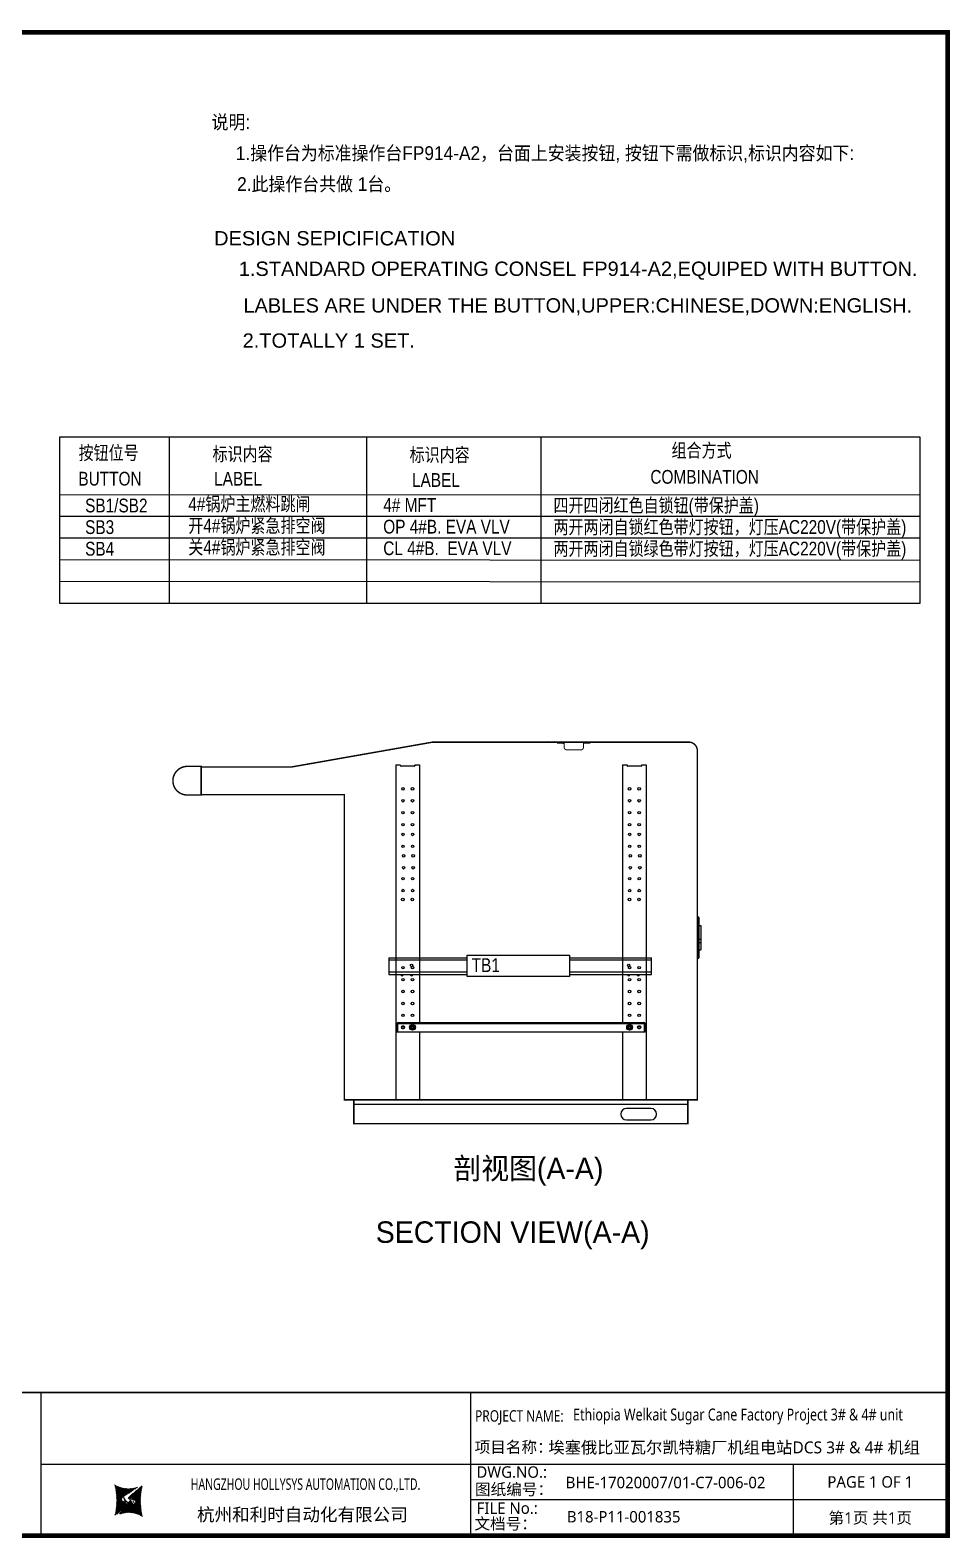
# Model space of a CAD drawing. Extents: x -29235853 to 12372, y -15815523 to 7212.
# Drawn here: x 785 to 2712, y 116 to 3277 of the extents above; entities that cross this region are included whole.
import ezdxf
from ezdxf.enums import TextEntityAlignment as Align
from ezdxf.lldxf.tags import DXFTag

# ---------------------------------------------------------------- set-up
doc = ezdxf.new("R2010")
doc.units = 0
doc.header["$LTSCALE"] = 10
doc.header["$MEASUREMENT"] = 0
doc.layers.get('0').update_dxf_attribs({"linetype": 'CONTINUOUS'})
for name, color, linetype in [('t', 1, 'CONTINUOUS'), ('操作台', 7, 'CONTINUOUS'), ('标准图框及表格', 7, 'CONTINUOUS')]:
    doc.layers.add(name, color=color, linetype=linetype)
doc.styles.add('HZ', font='arial.ttf')
doc.styles.get("Standard").update_dxf_attribs({"font": '', "width": 0.65})
doc.styles.add('微软雅黑', font='')
doc.styles.get('Standard').set_extended_font_data('SimSun')
doc.styles.get('微软雅黑').set_extended_font_data('Microsoft YaHei')
tags = doc.linetypes.add('CENTER', pattern=[0.6, 0.375, -0.075, 0.075, -0.075]).pattern_tags.tags
tags[10:11] = [DXFTag(74, 4), DXFTag(75, 0), DXFTag(340, '0'), DXFTag(46, 1.0), DXFTag(50, 0.0), DXFTag(44, 0.0), DXFTag(45, 0.0)]
tags[8:9] = [DXFTag(74, 4), DXFTag(75, 0), DXFTag(340, '0'), DXFTag(46, 1.0), DXFTag(50, 0.0), DXFTag(44, 0.0), DXFTag(45, 0.0)]
tags[6:7] = [DXFTag(74, 4), DXFTag(75, 0), DXFTag(340, '0'), DXFTag(46, 1.0), DXFTag(50, 0.0), DXFTag(44, 0.0), DXFTag(45, 0.0)]
tags[4:5] = [DXFTag(74, 4), DXFTag(75, 0), DXFTag(340, '0'), DXFTag(46, 1.0), DXFTag(50, 0.0), DXFTag(44, 0.0), DXFTag(45, 0.0)]
pattern_1 = [(45, (0, 0), (-0.736262898216564, 0.7362628982165641), [])]

# ---------------------------------------------------------------- blocks, each defined once
blk = doc.blocks.new('图框-中英文.180408')
at = {"layer": '标准图框及表格'}
h = blk.add_hatch(dxfattribs=at)
h.set_pattern_fill('ANSI31', color=5, scale=8.329863809039892, style=0)
h.set_pattern_definition(pattern_1)
edge = h.paths.add_edge_path()
edge.add_arc((2399.257256036391, -2998.153851416566), 55.18534773488954, 238.1092081981581, 291.6531626184834)
edge.add_line((2419.619937407027, -3049.445018414634), (2388.525499730735, -3070.242821799802))
edge.add_arc((2238.907377712399, -3078.328790578547), 135.3602868968974, 346.3915348661821, 374.2500326978034)
edge.add_line((2370.467593623529, -3110.177132109857), (2397.50623789792, -3087.85242802291))
edge.add_line((2391.339199201146, -3080.281448750429), (2396.143986595598, -3080.898839897796))
edge.add_spline(control_points=[(2397.470018868538, -3087.887634953957), (2398.35948137939, -3087.023080631327), (2399.970992452319, -3085.456697735681), (2399.869182150054, -3081.252294174519), (2397.426500162081, -3081.012803431273), (2396.121921064187, -3080.884897048199)], knot_values=[0, 0, 0, 0, 6.844331067525468, 12.40042740766005, 18.76924275352248, 18.76924275352248, 18.76924275352248, 18.76924275352248], weights=[1, 1, 1, 1, 1, 1], degree=3, periodic=0)
edge.add_spline(control_points=[(2388.515363058686, -3070.265433304907), (2387.789374929038, -3070.86905758363), (2386.478198365832, -3071.959237952229), (2385.544096281083, -3073.38263759949), (2385.127199159644, -3074.017912079413)], knot_values=[0, 0, 0, 0, 5.253673658024614, 9.488438564008057, 9.488438564008057, 9.488438564008057, 9.488438564008057], weights=[1, 1, 1, 1, 1], degree=3, periodic=0)
edge.add_spline(control_points=[(2386.272665588534, -3072.281716856574), (2385.721471206634, -3072.905523096015), (2384.632427465753, -3074.386714445929), (2384.912828655535, -3077.72895088909), (2387.858851342782, -3079.895552619193), (2390.185443934519, -3080.145534927004), (2391.314573401905, -3080.266855002868)], knot_values=[10.66597461496156, 10.66597461496156, 10.66597461496156, 10.66597461496156, 18.97770399508879, 28.89455822145742, 41.119553648298, 52.64692538081317, 52.64692538081317, 52.64692538081317, 52.64692538081317], weights=[1, 1, 1, 1, 1, 1, 1], degree=3, periodic=0)
h = blk.add_hatch(dxfattribs=at)
h.set_pattern_fill('ANSI31', color=3, scale=8.329863809039892, style=0)
h.set_pattern_definition(pattern_1)
edge = h.paths.add_edge_path()
edge.add_line((2402.469732125144, -3075.776359090531), (2407.706041465404, -3076.440586092609))
edge.add_spline(control_points=[(2401.044493204623, -3068.769946203269), (2400.155030693568, -3069.634500525768), (2398.543519620813, -3071.200883421574), (2398.645329922932, -3075.40528698259), (2401.088011911052, -3075.644777725895), (2402.392591008975, -3075.772684108895)], knot_values=[0, 0, 0, 0, 6.844331067526932, 12.40042740766158, 18.76924275352342, 18.76924275352342, 18.76924275352342, 18.76924275352342], weights=[1, 1, 1, 1, 1, 1], degree=3, periodic=0)
edge.add_line((2428.046918449632, -3046.480449047325), (2401.008274175249, -3068.805153134272))
edge.add_spline(control_points=[(2412.625169549749, -3083.918607966574), (2413.015644598316, -3083.422785431954), (2413.86377905187, -3082.052674005965), (2413.601683417044, -3078.928630268005), (2410.655660730175, -3076.762028538062), (2408.329068138031, -3076.512046230251), (2407.199938671052, -3076.390726154226)], knot_values=[12.65408913243743, 12.65408913243743, 12.65408913243743, 12.65408913243743, 18.97770399508879, 28.89455822145742, 41.119553648298, 52.64692538081317, 52.64692538081317, 52.64692538081317, 52.64692538081317], weights=[1, 1, 1, 1, 1, 1, 1], degree=3, periodic=0)
edge.add_line((2411.626283690712, -3084.975693399283), (2412.781242849298, -3083.732051979769))
edge.add_line((2410.021343801694, -3086.399138189481), (2411.626283690712, -3084.975693399414))
edge.add_line((2378.894574665755, -3107.212562742519), (2409.989012342048, -3086.414759357351))
edge.add_arc((2399.257256036391, -3158.503729740543), 55.18534773488965, 58.10920819815809, 111.6531626184834)
edge.add_arc((2559.607134360383, -3078.328790578547), 135.360286896897, 166.3915348661823, 194.2500326978024)
at = {"color": 7}
for p, q in [((2215.642035047145, -2851.581424744189), (2215.642035047145, -3151.581424744189)), ((3115.642035047145, -2851.581424744189), (3115.642035047145, -3151.581424744189)), ((2215.642035047145, -3001.581424744189), (3115.642035047145, -3001.581424744189)), ((3115.642035047145, -3001.581424744189), (4115.642035047145, -3001.581424744189)), ((3791.785572043125, -3001.581424744189), (3791.785572043125, -3151.581424744189)), ((4115.642035047145, -3076.581424744189), (3115.642035047145, -3076.581424744189))]:
    blk.add_line(p, q, dxfattribs=at)
at = {"color": 7, "const_width": 3}
blk.add_lwpolyline([(4115.642035047145, -2851.581424744189), (0, -2851.581424744189)], dxfattribs=at)
at = {"layer": 't', "color": 7, "const_width": 9.61519705431492}
blk.add_lwpolyline([(4115.642035047145, -3151.581424744189), (4115.642035047145, 0), (0, 0), (0, -3151.581424744189)], close=True, dxfattribs=at)
at = {"color": 7, "linetype": 'CENTER', "style": '微软雅黑'}
for s, height, p in [('项目名称：', 24, (3124.400708290763, -2978.08435632446)), ('图纸编号：', 24, (3125.2212882557, -3066.664538382978)), ('杭州和利时自动化有限公司', 27, (2542.549152440595, -3121.114498389041)), ('文档号：', 24, (3124.032392707933, -3138.728717091954))]:
    blk.add_text(s, height=height, dxfattribs=at).set_placement(p)
at = {"color": 7, "style": '微软雅黑', "flags": 8}
for tag, p, height in [('DWG.NAME:', (1381.636459220965, -2910.37952511241), 25), ('DWG.NO.:', (3128.186172261583, -3030.402470643486), 24), ('图纸编号', (3315.362718925957, -3052.404678158069), 24), ('FILENO.:', (3128.672545599984, -3106.104124450346), 24), ('文档号', (3317.726365529132, -3124.132485953713), 24)]:
    blk.add_attdef(tag, p, '', height=height, dxfattribs=at)
at = {"color": 7, "style": '微软雅黑', "width": 0.8, "flags": 8}
for tag, p, height in [('PROJECTNAME:', (3125.480185663539, -2912.807924402037), 24), ('PROJECT_NAME', (3330.905957438157, -2910.329193483971), 25)]:
    blk.add_attdef(tag, p, '', height=height, dxfattribs=at)
at = {"color": 7, "style": '微软雅黑', "width": 0.7, "flags": 8}
for tag, p in [('RENLIU', (698.1883070825425, -2950.380597809435)), ('SHUFENWANG', (885.7882910716289, -2950.380597809435)), ('FANGHOU', (1069.730755450379, -2950.380597809435)), ('DANDANLI', (1250.015700218792, -2950.380597809435)), ('HANGZHOUHOLLYSYSAUTOMATIONCO.,LTD.', (2770.082304289484, -3045.714803244191))]:
    blk.add_attdef(tag, text='', height=24, dxfattribs=at).set_placement(p, align=Align.MIDDLE)
at = {"color": 7, "style": '微软雅黑', "flags": 8}
for tag, p in [('图纸名称:', (1377.81237181677, -2965.923337057193)), ('项目名称', (3279.060043926354, -2986.764379690278))]:
    blk.add_attdef(tag, text='', height=25, dxfattribs=at).set_placement(p, align=Align.BOTTOM_LEFT)
at = {"color": 7, "flags": 8}
blk.add_attdef('A', text='', height=23, dxfattribs=at).set_placement((59.89920926059131, -2974.881554149018), align=Align.MIDDLE)
at = {"color": 7, "style": '微软雅黑', "flags": 8}
for tag, height, p in [('设计时间', 23, (213.8658221408186, -2974.881554149018)), ('刘仁', 23, (698.1883070825425, -3002.188376027443)), ('王姝芬', 23, (885.7882910716289, -3002.188376027443)), ('侯方', 23, (1069.730755450379, -3002.188376027443)), ('李丹丹', 23, (1250.015700218792, -3002.188376027443)), ('#10STATIONONTROLCABINETCOVER', 30, (1777.900103825072, -3017.182374560078)), ('PAGEXOFX', 24, (3953.713803545135, -3039.081424744189)), ('REV.', 24, (59.38265968048654, -3063.048954873535)), ('DATE', 24, (208.907791745165, -3063.048954873535)), ('DESCRIPTION', 24, (451.7192896086781, -3063.048954873535)), ('PREPARED', 24, (698.1883070825425, -3063.048954873535)), ('CHECKED', 24, (885.7882910716144, -3063.048954873535)), ('SIGNED', 24, (1069.730755450364, -3063.048954873535)), ('APPROVED', 24, (1250.015700218792, -3063.048954873535)), ('图纸名称', 30, (1777.900103825072, -3094.695064044037)), ('第几页共几页', 24, (3953.713803545135, -3114.081424744189))]:
    blk.add_attdef(tag, text='', height=height, dxfattribs=at).set_placement(p, align=Align.MIDDLE)
at = {"layer": '标准图框及表格', "color": 5, "style": 'HZ'}
for s, p in [('pgqh', (2373.884875617339, -3059.677228196226)), ('hollilas', (2374.051901626051, -3085.968484618272))]:
    blk.add_text(s, height=5.205656721233694, dxfattribs=at).set_placement(p)
at = {"layer": '标准图框及表格', "color": 3, "style": 'HZ'}
for s, height, p in [('auto', 8.676094535389492, (2400.907127263781, -3074.200036411981)), ('hollysys', 4.338047267694746, (2402.5381050141, -3099.731461394062))]:
    blk.add_text(s, height=height, dxfattribs=at).set_placement(p)

msp = doc.modelspace()

# ---------------------------------------------------------------- linework, layer by layer
at = {"color": 6}
for p, q in [((1536.137126057905, 1331.84503751718), (1700.751248943447, 1331.84503751718)), ((1915.306771562524, 1331.84503751718), (2086.633283784229, 1331.84503751718)), ((2086.633283784229, 1296.84503751718), (2086.633283784229, 1331.84503751718)), ((1700.751248943447, 1326.845037517181), (1536.137126057905, 1326.845037517181)), ((1700.751248943447, 1301.845037517181), (1536.137126057905, 1301.845037517181)), ((1536.137126057905, 1296.84503751718), (1700.751248943447, 1296.84503751718)), ((2086.633283784229, 1326.845037517181), (1915.306771562524, 1326.845037517181)), ((2086.633283784229, 1301.845037517181), (1915.306771562524, 1301.845037517181)), ((1915.306771562524, 1296.84503751718), (2086.633283784229, 1296.84503751718))]:
    msp.add_line(p, q, dxfattribs=at)
at = {"layer": '操作台', "color": 4}
for p, q in [((1075.776998189005, 2424.307729063604), (1075.776998189005, 2074.514293829457)), ((1489.725785620511, 2424.314739644606), (1489.725785620511, 2074.514293829457)), ((1854.743839021397, 2424.191397262782), (1854.743839021397, 2074.514293829457)), ((846.7370191743903, 2302.846754822958), (2649.207921775723, 2303.520751220804)), ((846.7370191743903, 2257.510658455984), (2649.207921775723, 2257.510658455984)), ((846.7370191743903, 2212.17456208901), (2649.207921775723, 2212.17456208901)), ((846.7370191743903, 2166.838465722036), (2649.207921775723, 2165.186486563402)), ((846.7370191743903, 2121.502369355062), (2649.207921775723, 2119.850390196429))]:
    msp.add_line(p, q, dxfattribs=at)
at = {"layer": '操作台', "color": 2, "linetype": 'Continuous'}
for p, q in [((1868.633765386507, 1785.040578713495), (1870.034180462909, 1783.040578713497)), ((1882.81412790061, 1785.040578713495), (1884.214542977013, 1783.040578713497)), ((1896.994490414708, 1785.040578713495), (1898.394905491109, 1783.040578713497)), ((1555.496407805606, 1191.741197416895), (1554.544395025807, 1195.294157480897)), ((1561.601674185705, 1194.059709439995), (1561.065775800805, 1196.059709439996)), ((1568.328183989905, 1194.059709439995), (1567.792285605005, 1196.059709439996)), ((1575.054693794208, 1194.059709439995), (1574.518795409308, 1196.059709439996)), ((1581.781203598404, 1194.059709439995), (1581.245305213505, 1196.059709439996)), ((1588.507713402703, 1194.059709439995), (1587.971815017804, 1196.059709439996)), ((1595.234223206905, 1194.059709439995), (1594.698324822008, 1196.059709439996)), ((1601.960733011207, 1194.059709439995), (1601.424834626307, 1196.059709439996)), ((1608.687242815404, 1194.059709439995), (1608.151344430606, 1196.059709439996)), ((1615.413752619707, 1194.059709439995), (1614.877854234807, 1196.059709439996)), ((1622.140262423908, 1194.059709439995), (1621.604364039106, 1196.059709439996)), ((1628.866772228207, 1194.059709439995), (1628.330873843307, 1196.059709439996)), ((1635.593282032404, 1194.059709439995), (1635.057383647606, 1196.059709439996)), ((1642.319791836707, 1194.059709439995), (1641.783893451807, 1196.059709439996)), ((1649.046301640907, 1194.059709439995), (1648.510403256106, 1196.059709439996)), ((1655.772811445206, 1194.059709439995), (1655.236913060306, 1196.059709439996)), ((1662.499321249407, 1194.059709439995), (1661.963422864605, 1196.059709439996)), ((1669.225831053706, 1194.059709439995), (1668.689932668805, 1196.059709439996)), ((1675.952340857907, 1194.059709439995), (1675.416442473109, 1196.059709439996)), ((1682.678850662206, 1194.059709439995), (1682.142952277306, 1196.059709439996)), ((1689.405360466403, 1194.059709439995), (1688.869462081605, 1196.059709439996)), ((1696.131870270705, 1194.059709439995), (1695.595971885806, 1196.059709439996)), ((1702.858380074906, 1194.059709439995), (1702.322481690108, 1196.059709439996)), ((1709.584889879205, 1194.059709439995), (1709.048991494305, 1196.059709439996)), ((1716.311399683406, 1194.059709439995), (1715.775501298604, 1196.059709439996)), ((1723.037909487708, 1194.059709439995), (1722.502011102808, 1196.059709439996)), ((1729.764419291906, 1194.059709439995), (1729.228520907107, 1196.059709439996)), ((1736.490929096205, 1194.059709439995), (1735.955030711305, 1196.059709439996)), ((1743.217438900405, 1194.059709439995), (1742.681540515604, 1196.059709439996)), ((1749.943948704708, 1194.059709439995), (1749.408050319808, 1196.059709439996)), ((1756.670458508906, 1194.059709439995), (1756.134560124107, 1196.059709439996)), ((1763.396968313204, 1194.059709439995), (1762.861069928304, 1196.059709439996)), ((1770.123478117504, 1194.059709439995), (1769.587579732604, 1196.059709439996)), ((1776.849987921708, 1194.059709439995), (1776.314089536807, 1196.059709439996)), ((1783.576497726007, 1194.059709439995), (1783.040599341107, 1196.059709439996)), ((1790.303007530204, 1194.059709439995), (1789.767109145303, 1196.059709439996)), ((1797.029517334506, 1194.059709439995), (1796.493618949606, 1196.059709439996)), ((1803.756027138706, 1194.059709439995), (1803.220128753807, 1196.059709439996)), ((1810.482536943005, 1194.059709439995), (1809.946638558106, 1196.059709439996)), ((1817.209046747203, 1194.059709439995), (1816.673148362405, 1196.059709439996)), ((1823.935556551506, 1194.059709439995), (1823.399658166606, 1196.059709439996)), ((1830.662066355707, 1194.059709439995), (1830.126167970909, 1196.059709439996)), ((1837.388576160006, 1194.059709439995), (1836.852677775105, 1196.059709439996)), ((1844.115085964206, 1194.059709439995), (1843.579187579405, 1196.059709439996)), ((1850.841595768505, 1194.059709439995), (1850.305697383609, 1196.059709439996)), ((1857.568105572705, 1194.059709439995), (1857.032207187908, 1196.059709439996)), ((1864.294615377004, 1194.059709439995), (1863.758716992105, 1196.059709439996)), ((1871.021125181206, 1194.059709439995), (1870.485226796404, 1196.059709439996)), ((1877.747634985509, 1194.059709439995), (1877.211736600609, 1196.059709439996)), ((1884.474144789706, 1194.059709439995), (1883.938246404908, 1196.059709439996)), ((1891.200654594005, 1194.059709439995), (1890.664756209105, 1196.059709439996)), ((1897.927164398209, 1194.059709439995), (1897.391266013404, 1196.059709439996)), ((1904.653674202508, 1194.059709439995), (1904.117775817608, 1196.059709439996)), ((1911.380184006705, 1194.059709439995), (1910.844285621907, 1196.059709439996)), ((1918.106693811005, 1194.059709439995), (1917.570795426104, 1196.059709439996)), ((1924.833203615209, 1194.059709439995), (1924.297305230403, 1196.059709439996)), ((1931.559713419508, 1194.059709439995), (1931.023815034608, 1196.059709439996)), ((1938.286223223705, 1194.059709439995), (1937.750324838907, 1196.059709439996)), ((1945.012733028003, 1194.059709439995), (1944.476834643104, 1196.059709439996)), ((1951.739242832209, 1194.059709439995), (1951.203344447406, 1196.059709439996)), ((1958.465752636508, 1194.059709439995), (1957.929854251608, 1196.059709439996)), ((1965.192262440807, 1194.059709439995), (1964.656364055907, 1196.059709439996)), ((1971.918772245004, 1194.059709439995), (1971.382873860107, 1196.059709439996)), ((1978.645282049305, 1194.059709439995), (1978.109383664406, 1196.059709439996)), ((1985.371791853507, 1194.059709439995), (1984.835893468607, 1196.059709439996)), ((1992.098301657806, 1194.059709439995), (1991.562403272906, 1196.059709439996)), ((1998.824811462006, 1194.059709439995), (1998.288913077106, 1196.059709439996)), ((2005.551321266308, 1194.059709439995), (2005.015422881408, 1196.059709439996)), ((2012.277831070505, 1194.059709439995), (2011.741932685707, 1196.059709439996)), ((2019.004340874804, 1194.059709439995), (2018.468442489904, 1196.059709439996)), ((2025.730850679005, 1194.059709439995), (2025.194952294204, 1196.059709439996)), ((2032.457360483308, 1194.059709439995), (2031.921462098408, 1196.059709439996)), ((2039.183870287505, 1194.059709439995), (2038.647971902707, 1196.059709439996)), ((2045.910380091804, 1194.059709439995), (2045.374481706904, 1196.059709439996)), ((2052.636889896009, 1194.059709439995), (2052.100991511203, 1196.059709439996)), ((2059.363399700307, 1194.059709439995), (2058.827501315407, 1196.059709439996)), ((2066.089909504505, 1194.059709439995), (2065.554011119706, 1196.059709439996)), ((2073.496407805606, 1191.521957821196), (2072.493769047806, 1195.263856607095))]:
    msp.add_line(p, q, dxfattribs=at)
at = {"layer": '操作台', "color": 3, "linetype": 'Continuous'}
for p, q in [((1550.996407805606, 1736.059709439995), (1550.996407805606, 1734.573493326597)), ((1550.996407805606, 1736.059709439995), (1560.996407805606, 1736.059709439995)), ((1550.996407805606, 1733.362454729196), (1550.996407805606, 1034.021728822597)), ((1560.996407805606, 1734.721950256296), (1560.996407805606, 1734.559709439995)), ((1589.996407805606, 1733.559709439995), (1561.996407805606, 1733.559709439995)), ((1590.996407805606, 1736.059709439995), (1590.996407805606, 1734.559709439995)), ((1590.996407805606, 1736.059709439995), (1600.996407805606, 1736.059709439995)), ((1600.996407805606, 1736.059709439995), (1600.996407805606, 1336.059709439995)), ((2025.996407805606, 1736.059709439995), (2035.996407805606, 1736.059709439995)), ((2025.996407805606, 1736.059709439995), (2025.996407805606, 1336.059709439995)), ((2035.996407805606, 1736.059709439995), (2035.996407805606, 1734.559709439995)), ((2064.996407805606, 1733.559709439995), (2036.996407805606, 1733.559709439995)), ((2065.996407805606, 1736.059709439995), (2075.996407805606, 1736.059709439995)), ((2065.996407805606, 1736.059709439995), (2065.996407805606, 1734.559709439995)), ((2075.996407805606, 1736.059709439995), (2075.996407805606, 1034.021728822597)), ((1600.996407805606, 1336.059709439995), (1600.996407805606, 1196.059709439996)), ((2025.996407805606, 1336.059709439995), (2025.996407805606, 1196.059709439996)), ((1600.996407805606, 1176.059709439995), (1600.996407805606, 1034.021728822597)), ((2025.996407805606, 1176.059709439995), (2025.996407805606, 1034.021728822597)), ((1463.062287361501, 1034.021728822597), (1463.062287361501, 988.5217288225986)), ((2085.562287361501, 1016.021728822296), (2034.562287361502, 1016.021728822296)), ((2163.062287361501, 1034.021728822597), (2163.062287361501, 988.5217288222957)), ((2158.562287361501, 984.0217288222957), (1467.562287361502, 984.0217288225967)), ((2034.562287361502, 992.0217288222966), (2085.562287361501, 992.0217288222966))]:
    msp.add_line(p, q, dxfattribs=at)
at = {"layer": '操作台', "color": 7, "linetype": 'Continuous'}
for p, q in [((2183.062287361501, 1418.421728822598), (2184.062287361502, 1418.421728822598)), ((2186.062287361502, 1416.421728822599), (2184.062287361502, 1418.421728822598)), ((2184.062287361502, 1418.421728822598), (2184.062287361502, 1329.921728822598)), ((2186.062287361502, 1416.421728822599), (2186.062287361502, 1331.921728822598)), ((2186.062287361502, 1399.571728822598), (2190.062287361502, 1399.571728822598)), ((2190.062287361502, 1399.571728822598), (2190.062287361502, 1348.771728822597)), ((2186.062287361502, 1371.171728822598), (2190.062287361502, 1371.171728822598)), ((2186.062287361502, 1364.171728822598), (2190.062287361502, 1364.171728822598)), ((2183.062287361501, 1329.921728822598), (2184.062287361502, 1329.921728822598)), ((2186.062287361502, 1331.921728822598), (2184.062287361502, 1329.921728822598)), ((2186.062287361502, 1348.771728822597), (2190.062287361502, 1348.771728822597)), ((1553.496407805606, 1176.059709439995), (1553.496407805606, 1193.059709439996)), ((2073.496407805606, 1176.059709439995), (1553.496407805606, 1176.059709439995)), ((1555.496407805606, 1176.059709439995), (1555.496407805606, 1193.059709439996)), ((1556.496407805606, 1196.059709439996), (2070.496407805606, 1196.059709439996)), ((1556.496407805606, 1194.059709439995), (2070.496407805606, 1194.059709439995)), ((1556.496407805606, 1193.393042773397), (1556.496407805606, 1194.059709439995)), ((1584.566407805606, 1188.536542094795), (1583.136407805606, 1186.059709439995)), ((1583.136407805606, 1186.059709439995), (1584.566407805606, 1183.582876785195)), ((1587.426407805606, 1188.536542094795), (1584.566407805606, 1188.536542094795)), ((1584.566407805606, 1183.582876785195), (1587.426407805606, 1183.582876785195)), ((1585.096407805604, 1181.158070134897), (1585.096407805604, 1180.481851428197)), ((1585.996407805606, 1181.076786974995), (1585.996407805606, 1180.409709439996)), ((1588.856407805607, 1186.059709439995), (1587.426407805606, 1188.536542094795)), ((1587.426407805606, 1183.582876785195), (1588.856407805607, 1186.059709439995)), ((2039.566407805606, 1188.536542094795), (2038.136407805606, 1186.059709439995)), ((2038.136407805606, 1186.059709439995), (2039.566407805606, 1183.582876785195)), ((2042.426407805606, 1188.536542094795), (2039.566407805606, 1188.536542094795)), ((2039.566407805606, 1183.582876785195), (2042.426407805606, 1183.582876785195)), ((2040.096407805608, 1181.158070134897), (2040.096407805608, 1180.481851428197)), ((2040.996407805606, 1181.076786974995), (2040.996407805606, 1180.409709439996)), ((2043.856407805603, 1186.059709439995), (2042.426407805606, 1188.536542094795)), ((2042.426407805606, 1183.582876785195), (2043.856407805603, 1186.059709439995)), ((2070.496407805606, 1193.393042773397), (2070.496407805606, 1194.059709439995)), ((2071.496407805606, 1193.059709439996), (2071.496407805606, 1176.059709439995)), ((2073.496407805606, 1193.059709439996), (2073.496407805606, 1176.059709439995)), ((2163.062287361501, 1024.021728822596), (1463.062287361501, 1024.021728822596))]:
    msp.add_line(p, q, dxfattribs=at)
at = {"layer": '操作台', "color": 6}
msp.add_line((1536.137126057905, 1331.84503751718), (1536.137126057905, 1296.84503751718), dxfattribs=at)
at = {"layer": '操作台', "color": 4}
msp.add_lwpolyline([(846.7354160192698, 2424.314739644606), (2649.207921775723, 2424.314739644606), (2649.207921775723, 2074.514293829457), (846.7354160192698, 2074.514293829457)], close=True, dxfattribs=at)
at = {"layer": '操作台', "const_width": 3, "flags": 128}
for points in [[(2183.062287361501, 1037.021728822597), (2183.062287361501, 1766.021728822597, 0.4142135623730951), (2165.062287361502, 1784.021728822597), (1628.281009020307, 1784.021728822597), (1332.887310034851, 1731.974416289898), (1143.083559351793, 1731.974416289898)], [(1113.262287361513, 1733.174416289897, 0.4045873928022174), (1083.852330097413, 1703.17058484356, 0.4122384247891083), (1113.262287361513, 1673.174416289896, 1.013330113985057)]]:
    msp.add_lwpolyline(points, format="xyb", dxfattribs=at)
at = {"layer": '操作台', "color": 7, "const_width": 2}
msp.add_lwpolyline([(1889.05919388341, 1781.540578713495), (1903.972596961709, 1781.408103773213), (1903.972596961709, 1772.862922472426, 0.4142135623730951), (1908.97259696171, 1767.862922472425), (1939.312358736373, 1767.862922472425, 0.4128757709779376), (1944.312306531868, 1772.840074227438), (1944.352087102226, 1781.545371950518), (1959.05919388341, 1781.540578713495)], format="xyb", dxfattribs=at)
at = {"layer": '操作台', "const_width": 3, "flags": 128}
for points in [[(1113.262287361513, 1673.174416289896), (1143.083559351793, 1673.174416289896), (1143.083559351793, 1733.174416289897), (1113.262287361513, 1733.174416289897)], [(1443.062287361501, 1037.021728822597), (1443.062287361501, 1673.974416289898), (1143.083559351793, 1673.974416289898)], [(2183.062287361501, 1674.021728822597), (2183.062287361501, 1034.021728822597), (1443.062287361501, 1034.021728822597), (1443.062287361501, 1673.974416289898)], [(2163.062287361501, 1034.021728822597), (2163.062287361501, 984.0217288222948), (1463.062287361501, 984.0217288225986), (1463.062287361501, 1034.021728822597)]]:
    msp.add_lwpolyline(points, dxfattribs=at)
at = {"layer": '操作台', "color": 3}
msp.add_lwpolyline([(1700.751248943447, 1337.553216043993), (1915.306771562524, 1337.553216043993), (1915.306771562524, 1292.870579483296), (1700.751248943447, 1292.870579483296)], close=True, dxfattribs=at)
at = {"layer": '操作台', "color": 3, "linetype": 'Continuous'}
for centre, radius in [((1565.996407805606, 1686.059709439995), 2.649999999999998), ((1585.996407805606, 1686.059709439995), 2.649999999999998), ((2040.996407805606, 1686.059709439995), 2.649999999999998), ((2060.996407805606, 1686.059709439995), 2.649999999999998), ((1565.996407805606, 1661.059709439995), 2.649999999999998), ((1585.996407805606, 1661.059709439995), 2.649999999999998), ((2040.996407805606, 1661.059709439995), 2.649999999999998), ((2060.996407805606, 1661.059709439995), 2.649999999999998), ((1565.996407805606, 1636.059709439995), 2.649999999999998), ((1565.996407805606, 1611.059709439995), 2.649999999999998), ((1585.996407805606, 1636.059709439995), 2.649999999999998), ((1585.996407805606, 1611.059709439995), 2.649999999999998), ((2040.996407805606, 1636.059709439995), 2.649999999999998), ((2040.996407805606, 1611.059709439995), 2.649999999999998), ((2060.996407805606, 1636.059709439995), 2.649999999999998), ((2060.996407805606, 1611.059709439995), 2.649999999999998), ((1566.252538863496, 1590.476968535088), 2.649999999999998), ((1586.252538863496, 1590.476968535088), 2.649999999999998), ((2041.252538863494, 1590.476968535088), 2.649999999999998), ((2061.252538863494, 1590.476968535088), 2.649999999999998), ((1566.252538863496, 1565.476968535088), 2.649999999999998), ((1586.252538863496, 1565.476968535088), 2.649999999999998), ((2041.252538863494, 1565.476968535088), 2.649999999999998), ((2061.252538863494, 1565.476968535088), 2.649999999999998), ((1567.449614544558, 1545.617326941074), 2.649999999999998), ((1567.449614544558, 1520.617326941075), 2.649999999999998), ((1587.449614544558, 1545.617326941074), 2.649999999999998), ((1587.449614544558, 1520.617326941075), 2.649999999999998), ((2042.449614544557, 1545.617326941074), 2.649999999999998), ((2042.449614544557, 1520.617326941075), 2.649999999999998), ((2062.449614544558, 1545.617326941074), 2.649999999999998), ((2062.449614544558, 1520.617326941075), 2.649999999999998), ((1566.252538863496, 1497.766984406272), 2.649999999999998), ((1586.252538863496, 1497.766984406272), 2.649999999999998), ((2041.252538863494, 1497.766984406272), 2.649999999999998), ((2061.252538863494, 1497.766984406272), 2.649999999999998), ((1565.654001022964, 1454.103565020715), 2.649999999999998), ((1566.252538863496, 1472.766984406272), 2.649999999999998), ((1585.654001022964, 1454.103565020715), 2.649999999999998), ((1586.252538863496, 1472.766984406272), 2.649999999999998), ((2040.654001022964, 1454.103565020715), 2.649999999999998), ((2041.252538863494, 1472.766984406272), 2.649999999999998), ((2060.654001022964, 1454.103565020715), 2.649999999999998), ((2061.252538863494, 1472.766984406272), 2.649999999999998), ((1565.996407805606, 1311.059709439995), 2.649999999999998), ((1584.127562049775, 1315.856393144672), 2.649999999999999), ((1585.996407805606, 1311.059709439995), 2.649999999999998), ((2039.127562049775, 1315.856393144672), 2.649999999999999), ((2040.996407805606, 1311.059709439995), 2.649999999999998), ((2060.996407805606, 1311.059709439995), 2.649999999999998), ((1565.996407805606, 1286.059709439996), 2.649999999999998), ((1585.996407805606, 1286.059709439996), 2.649999999999998), ((2040.996407805606, 1286.059709439996), 2.649999999999998), ((2060.996407805606, 1286.059709439996), 2.649999999999998), ((1565.996407805606, 1261.059709439995), 2.649999999999998), ((1565.996407805606, 1236.059709439996), 2.649999999999998), ((1585.996407805606, 1261.059709439995), 2.649999999999998), ((1585.996407805606, 1236.059709439996), 2.649999999999998), ((2040.996407805606, 1261.059709439995), 2.649999999999998), ((2040.996407805606, 1236.059709439996), 2.649999999999998), ((2060.996407805606, 1261.059709439995), 2.649999999999998), ((2060.996407805606, 1236.059709439996), 2.649999999999998), ((1565.996407805606, 1211.059709439995), 2.649999999999998), ((1585.996407805606, 1211.059709439995), 2.649999999999998), ((2040.996407805606, 1211.059709439995), 2.649999999999998), ((2060.996407805606, 1211.059709439995), 2.649999999999998)]:
    msp.add_circle(centre, radius, dxfattribs=at)
at = {"layer": '操作台', "color": 7, "linetype": 'Continuous'}
for centre, radius in [((1565.996407805606, 1186.059709439995), 3.249999999999998), ((1565.996407805606, 1186.059709439995), 2.758499999999998), ((1565.996407805606, 1186.059709439995), 2.458499999999999), ((1585.996407805606, 1186.059709439995), 5.999999999999997), ((1585.996407805606, 1186.059709439995), 5.649999999999998), ((1585.996407805606, 1186.059709439995), 4.999999999999998), ((1585.996407805606, 1186.059709439995), 4.749999999999998), ((1585.996407805606, 1186.059709439995), 2.859999999999998), ((2040.996407805606, 1186.059709439995), 5.999999999999997), ((2040.996407805606, 1186.059709439995), 5.649999999999998), ((2040.996407805606, 1186.059709439995), 4.999999999999998), ((2040.996407805606, 1186.059709439995), 4.749999999999998), ((2040.996407805606, 1186.059709439995), 2.859999999999998), ((2060.996407805606, 1186.059709439995), 3.249999999999998), ((2060.996407805606, 1186.059709439995), 2.758499999999998), ((2060.996407805606, 1186.059709439995), 2.458499999999999)]:
    msp.add_circle(centre, radius, dxfattribs=at)
at = {"layer": '操作台', "color": 6, "linetype": 'Continuous'}
for centre in [(1585.996407805606, 1186.059709439995), (2040.996407805606, 1186.059709439995)]:
    msp.add_circle(centre, 2.458499999999999, dxfattribs=at)
at = {"layer": '操作台', "color": 3, "linetype": 'Continuous'}
for centre, radius, start, end in [((1561.996407805606, 1734.559709439995), 0.9999999999999996, 180, 270), ((1589.996407805606, 1734.559709439995), 0.9999999999999996, 270, 0), ((2036.996407805606, 1734.559709439995), 0.9999999999999996, 180, 270), ((2064.996407805606, 1734.559709439995), 0.9999999999999996, 270, 0), ((1564.127562049775, 1296.84503751718), 2.649999999999998, 180, 0), ((1584.127562049775, 1296.84503751718), 2.649999999999998, 180, 0), ((2039.127562049775, 1296.84503751718), 2.649999999999998, 180, 0), ((2059.127562049775, 1296.84503751718), 2.649999999999998, 180, 0), ((2034.562287361502, 1004.021728822297), 11.99999999999999, 90, 270), ((2085.562287361501, 1004.021728822297), 11.99999999999999, 270, 90)]:
    msp.add_arc(centre, radius, start, end, dxfattribs=at)
at = {"layer": '操作台', "color": 7, "linetype": 'Continuous'}
for centre, radius, start, end in [((1556.496407805606, 1193.059709439996), 2.999999999999998, 90, 180), ((1556.496407805606, 1193.059709439996), 0.9999999999999996, 90, 180), ((2070.496407805606, 1193.059709439996), 2.999999999999998, 0, 90), ((2070.496407805606, 1193.059709439996), 0.9999999999999996, 0, 90)]:
    msp.add_arc(centre, radius, start, end, dxfattribs=at)
at = {"layer": '操作台', "color": 2, "linetype": 'Continuous'}
for centre in [(1565.996407805606, 1186.059709439995), (2060.996407805606, 1186.059709439995)]:
    msp.add_arc(centre, 2.999999999999998, 255.0000000002204, 194.9999999999945, dxfattribs=at)
at = {"layer": '操作台', "color": 7, "linetype": 'Continuous'}
for points in [[(1555.829741139004, 1193.398820010697), (1555.496407805606, 1193.059709439996)], [(1555.829741139004, 1193.172746296896), (1555.496407805606, 1193.059709439996)], [(1556.496407805606, 1194.059709439995), (1556.163074472307, 1193.733583723396), (1555.829741139004, 1193.398820010697)], [(1556.163074472307, 1193.284334201195), (1555.829741139004, 1193.172746296896)], [(1556.496407805606, 1193.393042773397), (1556.163074472307, 1193.284334201195)], [(2070.829662111706, 1193.733662233797), (2070.496407805606, 1194.059709439995)], [(2071.496407805606, 1193.059709439996), (2071.163074472302, 1193.172746296896), (2070.829741139003, 1193.284334201195), (2070.496407805606, 1193.393042773397)], [(2071.496407805606, 1193.059709439996), (2071.163074472302, 1193.398820010697), (2070.829662111706, 1193.733662233797)]]:
    msp.add_spline(points, degree=3, dxfattribs=at)
at = {"layer": '操作台', "color": 2, "linetype": 'Continuous'}
for points in [[(1582.996407805606, 1186.059709439995), (1583.047488506606, 1186.610957993495), (1583.198991117405, 1187.143434438595), (1583.445756398507, 1187.639005928696), (1583.779381054005, 1188.080796370997), (1584.188503896507, 1188.453761121895), (1584.659192738308, 1188.745199314096), (1585.175418835405, 1188.945186369497), (1585.719602727206, 1189.046911968896), (1586.273212884006, 1189.046911968896), (1586.817396775904, 1188.945186369497), (1587.333622873007, 1188.745199314096), (1587.804311714807, 1188.453761121895), (1588.213434557305, 1188.080796370997), (1588.547059212806, 1187.639005928696), (1588.793824493906, 1187.143434438595), (1588.945327104705, 1186.610957993495), (1588.996407805606, 1186.059709439995)], [(1588.996407805606, 1186.059709439995), (1588.945327104705, 1185.508460886595), (1588.793824493906, 1184.975984441496), (1588.547059212806, 1184.480412951397), (1588.213434557305, 1184.038622509096), (1587.804311714807, 1183.665657758195), (1587.333622873007, 1183.374219565994), (1586.817396775904, 1183.174232510496), (1586.273212884006, 1183.072506911096), (1585.719602727206, 1183.072506911096), (1585.175418835405, 1183.174232510496), (1584.659192738308, 1183.374219565994), (1584.188503896507, 1183.665657758195), (1583.779381054005, 1184.038622509096), (1583.445756398507, 1184.480412951397), (1583.198991117405, 1184.975984441496), (1583.047488506606, 1185.508460886595), (1582.996407805606, 1186.059709439995)], [(2037.996407805605, 1186.059709439995), (2038.047488506606, 1186.610957993495), (2038.198991117404, 1187.143434438595), (2038.445756398507, 1187.639005928696), (2038.779381054004, 1188.080796370997), (2039.188503896507, 1188.453761121895), (2039.659192738307, 1188.745199314096), (2040.175418835405, 1188.945186369497), (2040.719602727206, 1189.046911968896), (2041.273212884005, 1189.046911968896), (2041.817396775904, 1188.945186369497), (2042.333622873006, 1188.745199314096), (2042.804311714807, 1188.453761121895), (2043.213434557305, 1188.080796370997), (2043.547059212806, 1187.639005928696), (2043.793824493905, 1187.143434438595), (2043.945327104705, 1186.610957993495), (2043.996407805606, 1186.059709439995)], [(2043.996407805606, 1186.059709439995), (2043.945327104705, 1185.508460886595), (2043.793824493905, 1184.975984441496), (2043.547059212806, 1184.480412951397), (2043.213434557305, 1184.038622509096), (2042.804311714807, 1183.665657758195), (2042.333622873006, 1183.374219565994), (2041.817396775904, 1183.174232510496), (2041.273212884005, 1183.072506911096), (2040.719602727206, 1183.072506911096), (2040.175418835405, 1183.174232510496), (2039.659192738307, 1183.374219565994), (2039.188503896507, 1183.665657758195), (2038.779381054004, 1184.038622509096), (2038.445756398507, 1184.480412951397), (2038.198991117404, 1184.975984441496), (2038.047488506606, 1185.508460886595), (2037.996407805605, 1186.059709439995)]]:
    msp.add_spline(points, degree=3, dxfattribs=at)

# ---------------------------------------------------------------- block references
at = {"color": 1, "lineweight": -2}
ref = msp.add_blockref('图框-中英文.180408', (-1408.249242544315, 3272.00774615474), dxfattribs=at)
ref.add_attrib('第几页共几页', '第1页 共1页', dxfattribs={"color": 7, "height": 24, "style": '微软雅黑'}).set_placement((2545.464561000821, 157.9263214105517), align=Align.MIDDLE)
ref.add_attrib('图纸编号', 'BHE-17020007/01-C7-006-02', (1907.113476381642, 219.6030679966711), dxfattribs={"color": 7, "height": 24, "style": '微软雅黑'})
ref.add_attrib('文档号', 'B18-P11-001835 ', (1909.477122984817, 147.8752602010276), dxfattribs={"color": 7, "height": 24, "style": '微软雅黑'})
ref.add_attrib('HANGZHOUHOLLYSYSAUTOMATIONCO.,LTD.', 'HANGZHOU HOLLYSYS AUTOMATION CO.,LTD.', dxfattribs={"color": 7, "height": 24, "style": '微软雅黑', "width": 0.6999999999999998}).set_placement((1361.83306174517, 226.2929429105492), align=Align.MIDDLE)
ref.add_attrib('项目名称', '埃塞俄比亚瓦尔凯特糖厂机组电站DCS 3# & 4# 机组', dxfattribs={"color": 7, "height": 25, "style": '微软雅黑'}).set_placement((1870.81080138204, 285.2433664644626), align=Align.BOTTOM_LEFT)
ref.add_attrib('PROJECT_NAME', 'Ethiopia Welkait Sugar Cane Factory Project 3# & 4# unit ', (1922.656714893842, 361.6785526707694), dxfattribs={"color": 7, "height": 25, "style": '微软雅黑', "width": 0.8})
ref.add_attrib('PAGEXOFX', 'PAGE 1 OF 1', dxfattribs={"color": 7, "height": 24, "style": '微软雅黑'}).set_placement((2545.464561000821, 232.9263214105517), align=Align.MIDDLE)
ref.add_attrib('DWG.NO.:', 'DWG.NO.:', (1719.936929717268, 241.6052755112545), dxfattribs={"color": 7, "height": 24, "style": '微软雅黑'})
ref.add_attrib('FILENO.:', 'FILE No.:', (1720.423303055669, 165.9036217043944), dxfattribs={"color": 7, "height": 24, "style": '微软雅黑'})
ref.add_attrib('PROJECTNAME:', 'PROJECT NAME:', (1717.230943119224, 359.1998217527029), dxfattribs={"color": 7, "height": 24, "style": '微软雅黑', "width": 0.8000000000000002})

# ---------------------------------------------------------------- texts
at = {"linetype": 'Continuous', "style": 'HZ'}
for s, p in [('DESIGN SEPICIFICATION', (1170.190642216752, 2825.489241788184)), ('1.STANDARD OPERATING CONSEL FP914-A2,EQUIPED WITH BUTTON.', (1221.876118519751, 2761.563651632545)), ('LABLES ARE UNDER THE BUTTON,UPPER:CHINESE,DOWN:ENGLISH.', (1231.582070124845, 2684.717030853053)), ('2.TOTALLY 1 SET.', (1230.031888791869, 2611.022035229971))]:
    msp.add_text(s, height=30, dxfattribs=at).set_placement(p)
at = {"layer": '操作台', "style": 'HZ', "width": 0.9}
for s, p in [('说明:', (1164.934938381121, 3069.497251623425)), ('1.操作台为标准操作台FP914-A2，台面上安装按钮, 按钮下需做标识,标识内容如下:', (1215.592260536073, 3004.532093565355)), ('2.此操作台共做 1台。', (1218.460234561402, 2939.64915023319))]:
    msp.add_text(s, height=28.84615386, dxfattribs=at).set_placement(p)
at = {"layer": '操作台', "linetype": 'Continuous', "lineweight": 5, "style": 'HZ', "width": 0.8}
for s, p in [('按钮位号', (886.1355699790314, 2376.264270874068)), ('标识内容', (1166.934946590134, 2373.736449210301)), ('标识内容', (1579.983851510446, 2372.084470051668)), ('组合方式', (2128.914879796726, 2381.316270185605)), ('BUTTON', (885.7745688488379, 2321.949241340488)), ('LABEL', (1170.268878449355, 2321.843335906213)), ('LABEL', (1584.948284170643, 2319.178538895913)), ('COMBINATION', (2084.58062190883, 2325.767712404189)), ('SB1/SB2', (899.8835310272191, 2265.730230246576)), ('4#锅炉主燃料跳闸', (1116.069100970903, 2268.758176425516)), ('4# MFT', (1524.708629838075, 2266.716688227884)), ('四开四闭红色自锁钮(带保护盖)', (1881.423180358093, 2266.072111404158)), ('SB3', (899.8835310272191, 2220.394133879603)), ('开4#锅炉紧急排空阀', (1116.069100970903, 2223.422080058542)), ('OP 4#B. EVA VLV', (1524.708629838075, 2221.38059186091)), ('两开两闭自锁红色带灯按钮，灯压AC220V(带保护盖)', (1881.423180358093, 2220.736015037184)), ('SB4', (899.8835310272191, 2175.058037512629)), ('关4#锅炉紧急排空阀', (1116.069100970903, 2178.085983691568)), ('CL 4#B.  EVA VLV', (1524.708629838075, 2176.044495493936)), ('两开两闭自锁绿色带灯按钮，灯压AC220V(带保护盖)', (1881.423180358093, 2175.39991867021)), ('TB1', (1710.089596142267, 1301.986454157918))]:
    msp.add_text(s, height=28.84615386, dxfattribs=at).set_placement(p)
at = {"layer": '操作台', "style": 'HZ'}
for s, width, p in [('剖视图(A-A)', 0.95, (1829.005374407408, 886.8029105930354)), ('SECTION VIEW(A-A)', 0.9500000000000001, (1796.018177375146, 751.0934329144657))]:
    msp.add_text(s, height=45, dxfattribs=dict(at, width=width)).set_placement(p, align=Align.MIDDLE)

doc.saveas('drawing.dxf')
